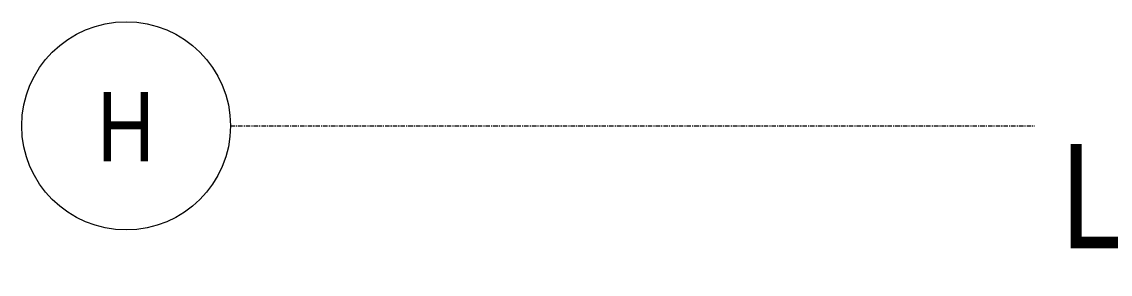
# Model space of a CAD drawing. Header units: centimetres. Extents: x -13617 to -9515, y -261 to 6553.
# Drawn here: x -13616.9 to -13304, y 5035.8 to 5108.5 of the extents above; entities that cross this region are included whole.
import ezdxf

# ---------------------------------------------------------------- set-up
doc = ezdxf.new("R2010")
doc.units = ezdxf.units.CM
doc.linetypes.add('Grid Line', pattern=[2.2225, 1.27, -0.3175, 0.3175, -0.3175])
for name, color, linetype, lineweight in [('E-LITE-EQPM-IDEN', 7, 'Continuous', 18), ('S-GRID', 7, 'Continuous', 9), ('S-GRID-IDEN', 7, 'Continuous', 9)]:
    doc.layers.add(name, color=color, linetype=linetype, lineweight=lineweight)
doc.styles.add('Arial_2', font='arial.ttf', dxfattribs={"width": 0.8, "height": 30})
doc.styles.add('Saira Condensed', font='SairaCondensed-Regular.ttf', dxfattribs={"height": 20})

# ---------------------------------------------------------------- blocks, each defined once
blk = doc.blocks.new('Grid - 3mm-1647199-Planta patio maniobras')
at = {"layer": 'S-GRID-IDEN', "color": 253, "true_color": 0xaaaaaa}
blk.add_circle((0, 0), 0.3, dxfattribs=at)

msp = doc.modelspace()

# ---------------------------------------------------------------- linework, layer by layer
at = {"layer": 'S-GRID', "color": 253, "linetype": 'Grid Line', "true_color": 0xaaaaaa}
msp.add_line((-13556.94, 5078.54), (-13306.94, 5078.54), dxfattribs=at)

# ---------------------------------------------------------------- block references
at = {"layer": 'S-GRID-IDEN', "color": 253, "true_color": 0xaaaaaa, "xscale": 99.99999999999993, "yscale": 99.99999999999993, "zscale": 99.99999999999993, "rotation": 269.9999999999996}
msp.add_blockref('Grid - 3mm-1647199-Planta patio maniobras', (-13586.94, 5078.54), dxfattribs=at)

# ---------------------------------------------------------------- texts
at = {"layer": 'S-GRID-IDEN', "color": 253, "true_color": 0xaaaaaa, "insert": (-13595.27, 5088.28), "char_height": 20, "width": 19.2405, "attachment_point": 1, "style": 'Saira Condensed'}
msp.add_mtext('H', dxfattribs=at)

# ---------------------------------------------------------------- next in the draw order: texts
at = {"layer": 'E-LITE-EQPM-IDEN', "lineweight": 9, "insert": (-13318.13, 5073.26), "char_height": 30, "width": 46.1772, "attachment_point": 1, "style": 'Arial_2', "bg_fill": 3, "box_fill_scale": 1.25, "bg_fill_color": 256, "bg_fill_true_color": 13158600, "bg_fill_transparency": 0}
msp.add_mtext('L5', dxfattribs=at)

doc.saveas('drawing.dxf')
